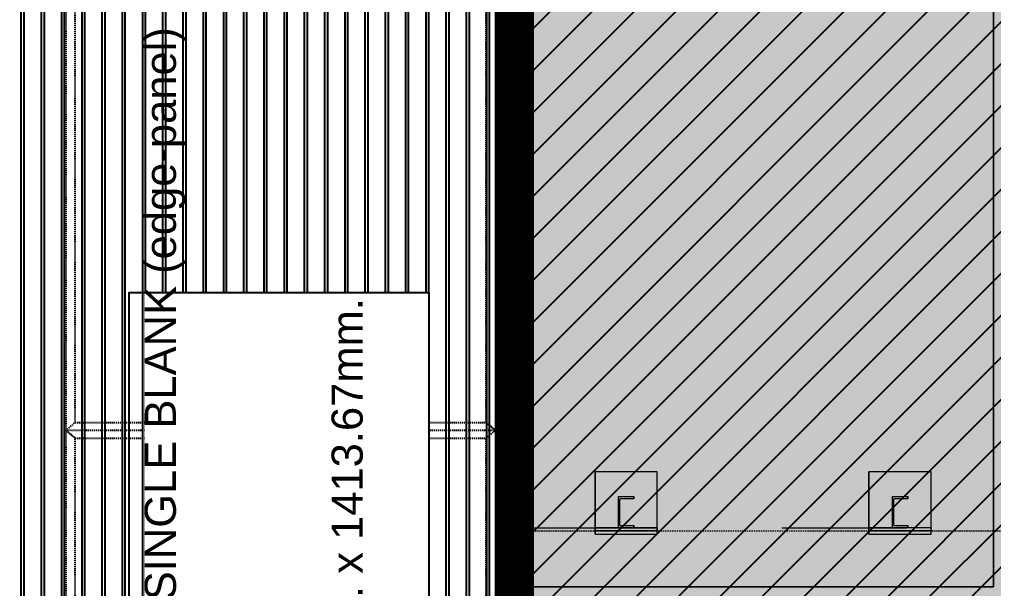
# Model space of a CAD drawing. Header units: millimetres. Extents: x 652937 to 1670132, y 1473552 to 2851037.
# Drawn here: x 827586 to 830714, y 1523605 to 1525432 of the extents above; entities that cross this region are included whole.
import ezdxf
from ezdxf.xclip import XClip

# ---------------------------------------------------------------- set-up
doc = ezdxf.new("R2010")
doc.units = ezdxf.units.MM
doc.header["$XCLIPFRAME"] = 0
for name, pattern in [('HIDDEN', [0.375, 0.25, -0.125]), ('TA_HL_001.00000', [6.5, 3.55, -2.95]), ('XKITLINE00', [0]), ('XKITLINE02', [4, 2, -2])]:
    doc.linetypes.add(name, pattern=pattern)
doc.layers.add('000 - 0_HIDE_OBJ_FRAMING_DEF_SUB', color=1, linetype='Continuous', plot=False)
doc.layers.add('000 - ESTIMATE_ASPG_WIPEOUT_', color=250, linetype='Continuous', plot=False)
for name, color, linetype in [('000 - CONCRETE_COL_WIPEOUT_', 250, 'Continuous'), ('000 - CONCRETE_WALL_MAIN_COLOR_2', 1, 'Continuous'), ('000 - H A T C H', 9, 'Continuous'), ('010 - ASPG_EXTR_MAIN_COLOR_2', 2, 'Continuous'), ('010 - ASPG_EXTR_WIPEOUT_', 250, 'Continuous'), ('010 - ASPG_FRAMING_MAIN_COLOR_1', 3, 'Continuous'), ('010 - ASPG_FRAMING_SUB_COLOR_2', 1, 'Continuous'), ('010 - ASPG_FRAMING_SUB_COLOR_3', 251, 'Continuous')]:
    doc.layers.add(name, color=color, linetype=linetype)
for name, color, linetype, true_color, plot in [('000 - ESTIMATE_ASPG_MAIN_COLOR_6', 6, 'Continuous', 0xff00ff, False), ('000 - ESTIMATE_ASPG_TEXT_COLOR_1', 1, 'Continuous', 0xff0000, False), ('000_AREA_ASPG_AREA_HATCH_', 7, 'Continuous', 0xff8700, False), ('000_AREA_ASPG_AREA_MAIN_COLOR_1', 7, 'Continuous', 0xff8700, False)]:
    doc.layers.add(name, color=color, linetype=linetype, true_color=true_color, plot=plot)
for name, color, linetype, lineweight in [('A-230-M_FLOOR', 2, 'Continuous', 25), ('Bolt', 7, 'Continuous', 0), ('Part', 2, 'Continuous', 0), ('Vertical Circulation', 7, 'Continuous', 9)]:
    doc.layers.add(name, color=color, linetype=linetype, lineweight=lineweight)
doc.styles.add('_Arial', font='arial.ttf')

# ---------------------------------------------------------------- blocks, each defined once
blk = doc.blocks.new('GM_Louver Grill Vertical Z1 - Z Profile-V141-ENT 3 ELE-4 Sheet')
at = {"layer": '000 - 0_HIDE_OBJ_FRAMING_DEF_SUB'}
blk.add_line((187463.5, 105550), (187463.5, 114870), dxfattribs=at)
blk = doc.blocks.new('E4')
at = {"layer": '000 - 0_HIDE_OBJ_FRAMING_DEF_SUB'}
for p, q in [((-1557116.2, 105550), (-1557116.2, 114870)), ((-1556952.7, 114870), (-1556952.7, 105550))]:
    blk.add_line(p, q, dxfattribs=at)
for points in [[(-1557166.2, 114870), (-1558666.2, 114870), (-1558666.2, 105550), (-1557166.2, 105550)], [(-1557166.2, 114870), (-1556902.7, 114870), (-1556902.7, 105550), (-1557166.2, 105550)], [(-1557216.2, 114820), (-1558616.2, 114820), (-1558616.2, 105600), (-1557216.2, 105600)]]:
    blk.add_lwpolyline(points, close=True, dxfattribs=at)
at = {"layer": '000 - 0_HIDE_OBJ_FRAMING_DEF_SUB', "color": 8}
for p in [(-1745929.7, 0), (-1745854.7, 0), (-1745779.7, 0), (-1745704.7, 0), (-1745629.7, 0), (-1745554.7, 0), (-1745479.7, 0), (-1745404.7, 0), (-1745329.7, 0), (-1745254.7, 0), (-1745179.7, 0), (-1745104.7, 0), (-1745029.7, 0), (-1744954.7, 0), (-1744879.7, 0), (-1744804.7, 0), (-1744729.7, 0), (-1744521.7, 0), (-1744446.7, 0)]:
    blk.add_blockref('GM_Louver Grill Vertical Z1 - Z Profile-V141-ENT 3 ELE-4 Sheet', p, dxfattribs=at)
blk = doc.blocks.new('*A3459102')
at = {"layer": 'Part', "linetype": 'XKITLINE00', "lineweight": 0}
for p, q in [((616.947211, 135.830227), (616.947209, 135.830227)), ((616.947209, 135.830227), (619.147209, 135.830227)), ((616.947209, 135.730227), (616.947209, 135.830227)), ((619.147211, 135.830227), (619.147209, 135.830227)), ((619.147209, 135.730227), (619.147209, 135.830227)), ((616.947211, 135.730227), (616.947209, 135.730227)), ((616.947209, 135.730227), (619.147209, 135.730227)), ((619.147211, 135.730227), (619.147209, 135.730227))]:
    blk.add_line(p, q, dxfattribs=at)
at = {"layer": 'Part', "linetype": 'XKITLINE02', "lineweight": 0}
for p, q in [((616.947211, 135.830227), (616.947211, 135.730227)), ((619.147209, 135.830227), (619.147211, 135.830227)), ((619.147211, 135.830227), (619.147211, 135.730227)), ((619.147209, 135.730227), (619.147211, 135.730227))]:
    blk.add_line(p, q, dxfattribs=at)
blk = doc.blocks.new('*A3460103')
at = {"layer": 'Part', "linetype": 'XKITLINE02', "lineweight": 0}
for p, q in [((618.12721, 136.430227), (618.077209, 136.430227)), ((618.077209, 136.430227), (618.077209, 135.930227)), ((618.127209, 135.930227), (618.127209, 136.430227)), ((618.077209, 135.830227), (618.67721, 135.830227)), ((618.67721, 135.830227), (618.67721, 135.880227))]:
    blk.add_line(p, q, dxfattribs=at)
at = {"layer": 'Part', "linetype": 'XKITLINE00', "lineweight": 0}
for p, q in [((618.077209, 135.930227), (618.077209, 135.830227)), ((618.127209, 135.930227), (618.127209, 135.880227)), ((618.677209, 135.880227), (618.127209, 135.880227)), ((618.677209, 135.830227), (618.677209, 135.880227))]:
    blk.add_line(p, q, dxfattribs=at)
blk = doc.blocks.new('*A3461104')
at = {"layer": 'Part', "linetype": 'XKITLINE00', "lineweight": 0}
for p, q in [((616.747209, 135.530227), (616.947209, 135.730227)), ((616.947209, 135.730227), (616.947211, 135.730227)), ((619.177211, 135.730227), (616.947209, 135.730227)), ((619.347209, 135.530227), (619.177209, 135.730227))]:
    blk.add_line(p, q, dxfattribs=at)
at = {"layer": 'Part', "linetype": 'XKITLINE02', "lineweight": 0}
for p, q in [((616.747209, 135.530227), (619.347211, 135.530227)), ((616.747211, 135.530227), (616.947211, 135.730227)), ((619.347211, 135.530227), (619.177211, 135.730227))]:
    blk.add_line(p, q, dxfattribs=at)
blk = doc.blocks.new('*A3462105')
at = {"layer": 'Bolt', "linetype": 'XKITLINE02', "lineweight": 0}
for p, q in [((618.20641, 136.130227), (617.77721, 136.130227)), ((618.07721, 136.200227), (618.01721, 136.200227)), ((618.12721, 136.300227), (618.07721, 136.300227)), ((618.07721, 136.060227), (618.01721, 136.060227)), ((618.12721, 135.960227), (618.07721, 135.960227))]:
    blk.add_line(p, q, dxfattribs=at)
blk = doc.blocks.new('*A3463106')
at = {"layer": 'Bolt'}
for points in [[(617.217, 135.83), (617.217, 135.73), (617.077, 135.73), (617.077, 135.83)], [(619.017, 135.83), (619.017, 135.73), (618.877, 135.73), (618.877, 135.83)]]:
    blk.add_hatch(color=256, dxfattribs=at).paths.add_polyline_path(points, flags=17)
at = {"layer": 'Bolt', "linetype": 'XKITLINE00', "lineweight": 0}
for p, q in [((617.077, 135.83), (617.077, 135.73)), ((617.147, 135.83), (617.147, 135.73)), ((617.217, 135.83), (617.217, 135.73)), ((618.877, 135.83), (618.877, 135.73)), ((618.947, 135.83), (618.947, 135.73)), ((619.017, 135.83), (619.017, 135.73))]:
    blk.add_line(p, q, dxfattribs=at)
blk = doc.blocks.new('15')
at = {"layer": 'Part', "color": 253, "linetype": 'XKITLINE00', "lineweight": 0}
blk.add_lwpolyline([(663593.6429, 1524508.0262), (663593.6429, 1524504.6962), (663595.1229, 1524504.6962), (663595.1229, 1524508.0262)], close=True, dxfattribs=at)
blk = doc.blocks.new('*A44885012')
at = {"layer": 'Part', "linetype": 'XKITLINE00', "lineweight": 0}
for p, q in [((38.851887, -71.975099), (38.851887, -71.825099)), ((38.851887, -71.825099), (38.881887, -71.825099)), ((38.881887, -71.975099), (38.881887, -71.825099)), ((38.882008, -72.325099), (38.882008, -71.825099)), ((38.851978, -72.325099), (38.851887, -71.975099)), ((38.851887, -71.975099), (38.881887, -71.975099)), ((38.881887, -71.975099), (38.881978, -72.325099)), ((38.852008, -72.325099), (38.851978, -72.325099)), ((38.851978, -72.325099), (38.882008, -72.325099))]:
    blk.add_line(p, q, dxfattribs=at)
at = {"layer": 'Part', "linetype": 'XKITLINE02', "lineweight": 0}
for p, q in [((38.851887, -71.825099), (38.852008, -71.825099)), ((38.852008, -71.825099), (38.852008, -72.325099)), ((38.881887, -71.825099), (38.882008, -71.825099)), ((38.882008, -71.825099), (38.881887, -71.825099))]:
    blk.add_line(p, q, dxfattribs=at)
blk = doc.blocks.new('*A44895013')
at = {"layer": 'Part', "linetype": 'XKITLINE00', "lineweight": 0}
for p, q in [((42.850406, -71.975099), (42.850406, -71.825099)), ((42.850406, -71.825099), (42.880406, -71.825099)), ((42.880406, -71.975099), (42.880406, -71.825099)), ((42.880526, -72.325099), (42.880526, -71.825099)), ((42.850496, -72.325099), (42.850406, -71.975099)), ((42.850406, -71.975099), (42.880406, -71.975099)), ((42.880406, -71.975099), (42.880496, -72.325099)), ((42.850526, -72.325099), (42.850496, -72.325099)), ((42.850496, -72.325099), (42.880526, -72.325099))]:
    blk.add_line(p, q, dxfattribs=at)
at = {"layer": 'Part', "linetype": 'XKITLINE02', "lineweight": 0}
for p, q in [((42.850406, -71.825099), (42.850526, -71.825099)), ((42.850526, -71.825099), (42.850526, -72.325099)), ((42.880406, -71.825099), (42.880526, -71.825099)), ((42.880526, -71.825099), (42.880406, -71.825099))]:
    blk.add_line(p, q, dxfattribs=at)
blk = doc.blocks.new('*A45005024')
at = {"layer": 'Part', "linetype": 'XKITLINE00', "lineweight": 0}
for p, q in [((37.496884, -71.470099), (44.240314, -71.470099)), ((37.496884, -71.470099), (37.496884, -71.795099)), ((44.24032, -71.470099), (44.240314, -71.470099)), ((44.240314, -71.470099), (44.240314, -71.795099)), ((44.240404, -71.470099), (44.240398, -71.470099)), ((44.240398, -71.470099), (44.240398, -71.765099)), ((37.496884, -71.795099), (44.240314, -71.795099)), ((44.240404, -71.765099), (44.240404, -71.795099))]:
    blk.add_line(p, q, dxfattribs=at)
at = {"layer": 'Part', "linetype": 'XKITLINE02', "lineweight": 0}
for p, q in [((37.496889, -71.765099), (37.496889, -71.470099)), ((37.496967, -71.765099), (37.496967, -71.470099)), ((37.496973, -71.795099), (37.496973, -71.470099)), ((44.240314, -71.470099), (44.240404, -71.470099)), ((44.24032, -71.765099), (44.24032, -71.470099)), ((44.240404, -71.470099), (44.240404, -71.765099)), ((37.496889, -71.765099), (44.240398, -71.765099)), ((44.240314, -71.795099), (44.240404, -71.795099)), ((44.240314, -71.795099), (44.240404, -71.795099)), ((44.240398, -71.765099), (44.24032, -71.765099))]:
    blk.add_line(p, q, dxfattribs=at)
blk = doc.blocks.new('*A45015025')
at = {"layer": 'Part', "linetype": 'XKITLINE00', "lineweight": 0}
for p, q in [((38.616887, -71.825099), (38.616887, -71.795099)), ((39.116887, -71.825099), (39.116887, -71.795099)), ((39.117008, -71.795099), (39.117008, -71.825099)), ((39.117008, -71.825099), (38.616887, -71.825099)), ((39.117008, -71.825099), (39.116887, -71.825099))]:
    blk.add_line(p, q, dxfattribs=at)
at = {"layer": 'Part', "linetype": 'XKITLINE02', "lineweight": 0}
for p, q in [((39.117008, -71.795099), (38.616887, -71.795099)), ((38.617008, -71.825099), (38.617008, -71.795099)), ((39.116887, -71.795099), (39.117008, -71.795099))]:
    blk.add_line(p, q, dxfattribs=at)
blk = doc.blocks.new('*A45025026')
at = {"layer": 'Bolt'}
for points in [[(38.752, -71.765), (38.752, -71.795), (38.682, -71.795), (38.682, -71.765)], [(38.752, -71.795), (38.752, -71.825), (38.682, -71.825), (38.682, -71.795)], [(39.052, -71.765), (39.052, -71.795), (38.982, -71.795), (38.982, -71.765)], [(39.052, -71.795), (39.052, -71.825), (38.982, -71.825), (38.982, -71.795)]]:
    blk.add_hatch(color=256, dxfattribs=at).paths.add_polyline_path(points, flags=17)
at = {"layer": 'Bolt', "linetype": 'XKITLINE00', "lineweight": 0}
for p, q in [((38.682, -71.795), (38.682, -71.765)), ((38.682, -71.825), (38.682, -71.795)), ((38.717, -71.865), (38.717, -71.65)), ((38.752, -71.795), (38.752, -71.765)), ((38.752, -71.825), (38.752, -71.795)), ((38.982, -71.795), (38.982, -71.765)), ((38.982, -71.825), (38.982, -71.795)), ((39.017, -71.865), (39.017, -71.65)), ((39.052, -71.795), (39.052, -71.765)), ((39.052, -71.825), (39.052, -71.795))]:
    blk.add_line(p, q, dxfattribs=at)
blk = doc.blocks.new('*A45035027')
at = {"layer": 'Part', "linetype": 'XKITLINE00', "lineweight": 0}
for p, q in [((42.615406, -71.825099), (42.615406, -71.795099)), ((43.115406, -71.825099), (43.115406, -71.795099)), ((43.115526, -71.795099), (43.115526, -71.825099)), ((43.115526, -71.825099), (42.615406, -71.825099)), ((43.115526, -71.825099), (43.115406, -71.825099))]:
    blk.add_line(p, q, dxfattribs=at)
at = {"layer": 'Part', "linetype": 'XKITLINE02', "lineweight": 0}
for p, q in [((43.115526, -71.795099), (42.615406, -71.795099)), ((42.615526, -71.825099), (42.615526, -71.795099)), ((43.115406, -71.795099), (43.115526, -71.795099))]:
    blk.add_line(p, q, dxfattribs=at)
blk = doc.blocks.new('*A45045028')
at = {"layer": 'Bolt'}
for points in [[(42.75, -71.765), (42.75, -71.795), (42.68, -71.795), (42.68, -71.765)], [(42.75, -71.795), (42.75, -71.825), (42.68, -71.825), (42.68, -71.795)], [(43.05, -71.765), (43.05, -71.795), (42.98, -71.795), (42.98, -71.765)], [(43.05, -71.795), (43.05, -71.825), (42.98, -71.825), (42.98, -71.795)]]:
    blk.add_hatch(color=256, dxfattribs=at).paths.add_polyline_path(points, flags=17)
at = {"layer": 'Bolt', "linetype": 'XKITLINE00', "lineweight": 0}
for p, q in [((42.68, -71.795), (42.68, -71.765)), ((42.68, -71.825), (42.68, -71.795)), ((42.715, -71.865), (42.715, -71.65)), ((42.75, -71.795), (42.75, -71.765)), ((42.75, -71.825), (42.75, -71.795)), ((42.98, -71.795), (42.98, -71.765)), ((42.98, -71.825), (42.98, -71.795)), ((43.015, -71.865), (43.015, -71.65)), ((43.05, -71.795), (43.05, -71.765)), ((43.05, -71.825), (43.05, -71.795))]:
    blk.add_line(p, q, dxfattribs=at)
blk = doc.blocks.new('W-1-PP18-ST_ENT3_REV02_20260413-214324_PP18_ENT3_SE_ELE4-1')
at = {"layer": 'A-230-M_FLOOR', "color": 4, "lineweight": 9}
blk.add_lwpolyline([(4915, 103500), (4915, 114420), (5165, 114420), (5165, 103500)], dxfattribs=at)
at = {"layer": 'Part', "linetype": 'XKITLINE02', "lineweight": 0}
for p, q in [((5462, 113780), (5462, 111760)), ((5462, 113780), (5462, 111760)), ((5468, 113780), (5468, 111760)), ((5468, 113780), (5468, 111760)), ((6260.7, 113780), (6260.7, 111760)), ((6260.7, 113780), (6260.7, 111760)), ((6266.7, 113780), (6266.7, 111760)), ((6266.7, 113780), (6266.7, 111760)), ((5515, 111760), (5515, 111760)), ((5515, 111760), (5515, 111760)), ((6313.7, 111760), (6313.7, 111760)), ((6313.7, 111760), (6313.7, 111760))]:
    blk.add_line(p, q, dxfattribs=at)
at = {"layer": 'Part', "color": 1, "linetype": 'XKITLINE00', "lineweight": 0}
blk.add_line((5190, 111720), (6553.5, 111720), dxfattribs=at)
at = {"layer": 'Part', "color": 1, "linetype": 'HIDDEN', "lineweight": 0, "ltscale": 20}
blk.add_line((6553.5, 111720), (8200, 111720), dxfattribs=at)
at = {"layer": 'Part', "linetype": 'XKITLINE00', "lineweight": 0}
for points in [[(5515, 111760), (5515, 113780), (5415, 113780), (5415, 111760)], [(6313.7, 111760), (6313.7, 113780), (6213.7, 113780), (6213.7, 111760)]]:
    blk.add_lwpolyline(points, close=True, dxfattribs=at)
blk.add_blockref('E4', (1563456.2, 0))
at = {"lineweight": 0}
for name, p, xscale, yscale, zscale in [('*A45005024', (-2309.4, 127339), 200, 200, 200), ('*A45025026', (-2309.4, 127339), 200, 200, 200), ('*A45045028', (-2309.4, 127339), 200, 200, 200), ('*A45015025', (-2309.4, 127339), 200, 200, 200), ('*A45035027', (-2309.4, 127339), 200, 200, 200), ('*A44885012', (-2309.4, 127339), 200, 200, 200), ('*A44895013', (-2309.4, 127339), 200, 200, 200), ('*A3462105', (-56339.7, 98167), 100, 100, 100), ('*A3460103', (-56339.7, 98167), 100, 100, 100), ('*A3462105', (-55541, 98167), 100, 100, 100), ('*A3460103', (-55541, 98167), 100, 100, 100), ('*A3461104', (-56341.2, 98167), 100, 100, 100), ('*A3459102', (-56339.7, 98167), 100, 100, 100), ('*A3463106', (-56339.7, 98167), 100, 100, 100), ('*A3461104', (-55542.5, 98167), 100, 100, 100), ('*A3459102', (-55541, 98167), 100, 100, 100), ('*A3463106', (-55541, 98167), 100, 100, 100)]:
    blk.add_blockref(name, p, dxfattribs=dict(at, xscale=xscale, yscale=yscale, zscale=zscale))
at = {"layer": 'Vertical Circulation', "color": 4, "xscale": 1000, "yscale": 1000, "zscale": 1000}
blk.add_blockref('15', (-663587079.2, -1524393156.2), dxfattribs=at)
blk = doc.blocks.new('*A40314555')
at = {"layer": 'Part', "linetype": 'XKITLINE00', "lineweight": 0}
for p, q in [((44.365166, -79.020099), (44.365166, -62.370099)), ((51.765166, -79.020099), (51.765166, -62.370099)), ((51.765316, -62.370099), (51.765316, -79.020099)), ((51.765166, -79.020099), (44.365166, -79.020099)), ((51.765316, -79.020099), (51.765166, -79.020099))]:
    blk.add_line(p, q, dxfattribs=at)
at = {"layer": 'Part', "linetype": 'XKITLINE02', "lineweight": 0}
for p, q in [((44.365316, -79.020099), (44.365316, -62.370099)), ((51.765166, -79.020099), (51.765316, -79.020099))]:
    blk.add_line(p, q, dxfattribs=at)
blk = doc.blocks.new('*A44795003')
at = {"layer": 'Part', "linetype": 'XKITLINE00', "lineweight": 0}
for p, q in [((37.371892, -80.070099), (37.371892, -78.070099)), ((37.371892, -78.070099), (44.365166, -78.070099))]:
    blk.add_line(p, q, dxfattribs=at)
at = {"layer": 'Part', "linetype": 'XKITLINE02', "lineweight": 0}
for p, q in [((37.371892, -78.070099), (37.372142, -78.070099)), ((37.372142, -78.070099), (37.372142, -80.070099)), ((44.365166, -78.070099), (51.765341, -78.070099))]:
    blk.add_line(p, q, dxfattribs=at)
blk = doc.blocks.new('*A44855009')
at = {"layer": 'Part', "linetype": 'XKITLINE02', "lineweight": 0}
for p, q in [((46.365369, -77.170099), (45.365357, -77.170099)), ((45.365357, -77.170099), (45.365357, -78.170099)), ((45.365369, -78.170099), (45.365369, -77.170099)), ((46.365357, -78.170099), (46.365357, -77.170099)), ((46.365369, -78.170099), (46.365369, -77.170099)), ((45.365357, -78.170099), (46.365369, -78.170099))]:
    blk.add_line(p, q, dxfattribs=at)
blk = doc.blocks.new('*A44865010')
at = {"layer": 'Part', "linetype": 'XKITLINE02', "lineweight": 0}
for p, q in [((46.36561, -78.070099), (45.365409, -78.070099)), ((45.365409, -78.120099), (45.365409, -78.070099)), ((46.36561, -78.120099), (45.365409, -78.120099)), ((45.36561, -78.120099), (45.36561, -78.070099)), ((46.365409, -78.070099), (46.36561, -78.070099)), ((46.365409, -78.120099), (46.365409, -78.070099)), ((46.36561, -78.120099), (46.365409, -78.120099)), ((46.36561, -78.070099), (46.36561, -78.120099))]:
    blk.add_line(p, q, dxfattribs=at)
blk = doc.blocks.new('*A44875011')
at = {"layer": 'Part', "linetype": 'XKITLINE02', "lineweight": 0}
for p, q in [((45.740384, -77.570099), (45.990525, -77.570099)), ((45.740384, -78.070099), (45.740384, -77.570099)), ((45.740525, -78.070099), (45.740525, -77.570099)), ((45.990384, -77.607599), (45.990384, -77.570099)), ((45.990525, -77.570099), (45.990525, -77.607599)), ((45.990525, -77.607599), (45.765384, -77.607599)), ((45.765384, -78.032599), (45.765384, -77.607599)), ((45.765525, -78.032599), (45.765525, -77.607599)), ((45.765384, -78.032599), (45.990525, -78.032599)), ((45.990384, -78.070099), (45.990384, -78.032599)), ((45.990525, -78.032599), (45.990525, -78.070099)), ((45.990525, -78.070099), (45.740384, -78.070099))]:
    blk.add_line(p, q, dxfattribs=at)
blk = doc.blocks.new('*A44905014')
at = {"layer": 'Part', "linetype": 'XKITLINE00', "lineweight": 0}
for p, q in [((38.317008, -77.920099), (39.417118, -77.920099)), ((38.317008, -77.970099), (38.317008, -77.920099)), ((39.417008, -77.970099), (38.317008, -77.970099)), ((39.417008, -77.970099), (39.417008, -77.920099)), ((39.417118, -77.920099), (39.417118, -77.970099))]:
    blk.add_line(p, q, dxfattribs=at)
at = {"layer": 'Part', "linetype": 'XKITLINE02', "lineweight": 0}
for p, q in [((38.317118, -77.970099), (38.317118, -77.920099)), ((39.417118, -77.970099), (39.417008, -77.970099)), ((39.417118, -77.970099), (39.417008, -77.970099))]:
    blk.add_line(p, q, dxfattribs=at)
blk = doc.blocks.new('*A44915015')
at = {"layer": 'Part', "linetype": 'XKITLINE00', "lineweight": 0}
for p, q in [((38.216988, -78.070099), (38.317008, -77.970099)), ((38.317008, -77.970099), (39.417008, -77.970099)), ((39.417008, -77.970099), (39.516988, -78.070099)), ((39.417118, -77.970099), (39.517138, -78.070099))]:
    blk.add_line(p, q, dxfattribs=at)
at = {"layer": 'Part', "linetype": 'XKITLINE02', "lineweight": 0}
for p, q in [((38.317118, -77.970099), (38.217138, -78.070099)), ((38.317008, -77.970099), (38.317118, -77.970099)), ((39.417008, -77.970099), (39.417118, -77.970099)), ((39.417118, -77.970099), (39.417008, -77.970099)), ((39.517138, -78.070099), (38.216988, -78.070099)), ((39.517138, -78.070099), (39.516988, -78.070099))]:
    blk.add_line(p, q, dxfattribs=at)
blk = doc.blocks.new('*A44925016')
at = {"layer": 'Part', "linetype": 'XKITLINE02', "lineweight": 0}
for p, q in [((38.852093, -77.620099), (38.827033, -77.620099)), ((38.827033, -77.620099), (38.827033, -77.870099)), ((38.827093, -77.895099), (38.827093, -77.620099)), ((38.852033, -77.620099), (38.852033, -77.870099)), ((38.852093, -77.620099), (38.852093, -77.870099)), ((38.552093, -77.895099), (38.552093, -77.920099)), ((38.827033, -77.895099), (38.827093, -77.895099)), ((38.827033, -77.895099), (38.827093, -77.895099)), ((38.552033, -77.920099), (38.852093, -77.920099))]:
    blk.add_line(p, q, dxfattribs=at)
at = {"layer": 'Part', "linetype": 'XKITLINE00', "lineweight": 0}
for p, q in [((38.552033, -77.895099), (38.552033, -77.920099)), ((38.552033, -77.895099), (38.827033, -77.895099)), ((38.827033, -77.870099), (38.827033, -77.895099)), ((38.852033, -77.870099), (38.852033, -77.920099)), ((38.852093, -77.870099), (38.852093, -77.920099))]:
    blk.add_line(p, q, dxfattribs=at)
blk = doc.blocks.new('*A44935017')
at = {"layer": 'Bolt', "linetype": 'XKITLINE02', "lineweight": 0}
for p, q in [((38.921663, -77.745099), (38.707063, -77.745099)), ((38.852082, -77.710099), (38.827082, -77.710099)), ((38.88207, -77.710099), (38.85207, -77.710099)), ((38.852043, -77.780099), (38.827043, -77.780099)), ((38.882056, -77.780099), (38.852056, -77.780099))]:
    blk.add_line(p, q, dxfattribs=at)
blk = doc.blocks.new('*A44945018')
at = {"layer": 'Bolt'}
for points in [[(38.432, -77.97), (38.432, -77.92), (38.502, -77.92), (38.502, -77.97)], [(39.232, -77.97), (39.232, -77.92), (39.302, -77.92), (39.302, -77.97)]]:
    blk.add_hatch(color=256, dxfattribs=at).paths.add_polyline_path(points, flags=17)
at = {"layer": 'Bolt', "linetype": 'XKITLINE00', "lineweight": 0}
for p, q in [((38.432, -77.97), (38.432, -77.92)), ((38.467, -77.97), (38.467, -77.92)), ((38.502, -77.97), (38.502, -77.92)), ((39.232, -77.97), (39.232, -77.92)), ((39.267, -77.97), (39.267, -77.92)), ((39.302, -77.97), (39.302, -77.92))]:
    blk.add_line(p, q, dxfattribs=at)
blk = doc.blocks.new('*A44955019')
at = {"layer": 'Part', "linetype": 'XKITLINE00', "lineweight": 0}
for p, q in [((42.315526, -77.920099), (43.415636, -77.920099)), ((42.315526, -77.970099), (42.315526, -77.920099)), ((43.415526, -77.970099), (42.315526, -77.970099)), ((43.415526, -77.970099), (43.415526, -77.920099)), ((43.415636, -77.920099), (43.415636, -77.970099))]:
    blk.add_line(p, q, dxfattribs=at)
at = {"layer": 'Part', "linetype": 'XKITLINE02', "lineweight": 0}
for p, q in [((42.315636, -77.970099), (42.315636, -77.920099)), ((43.415636, -77.970099), (43.415526, -77.970099)), ((43.415636, -77.970099), (43.415526, -77.970099))]:
    blk.add_line(p, q, dxfattribs=at)
blk = doc.blocks.new('*A44965020')
at = {"layer": 'Part', "linetype": 'XKITLINE00', "lineweight": 0}
for p, q in [((42.215506, -78.070099), (42.315526, -77.970099)), ((42.315526, -77.970099), (43.415526, -77.970099)), ((43.415526, -77.970099), (43.515506, -78.070099)), ((43.415636, -77.970099), (43.515656, -78.070099))]:
    blk.add_line(p, q, dxfattribs=at)
at = {"layer": 'Part', "linetype": 'XKITLINE02', "lineweight": 0}
for p, q in [((42.315636, -77.970099), (42.215656, -78.070099)), ((42.315526, -77.970099), (42.315636, -77.970099)), ((43.415526, -77.970099), (43.415636, -77.970099)), ((43.415636, -77.970099), (43.415526, -77.970099)), ((43.515656, -78.070099), (42.215506, -78.070099)), ((43.515656, -78.070099), (43.515506, -78.070099))]:
    blk.add_line(p, q, dxfattribs=at)
blk = doc.blocks.new('*A44975021')
at = {"layer": 'Part', "linetype": 'XKITLINE02', "lineweight": 0}
for p, q in [((42.850611, -77.620099), (42.825551, -77.620099)), ((42.825551, -77.620099), (42.825551, -77.870099)), ((42.825611, -77.895099), (42.825611, -77.620099)), ((42.850551, -77.620099), (42.850551, -77.870099)), ((42.850611, -77.620099), (42.850611, -77.870099)), ((42.550611, -77.895099), (42.550611, -77.920099)), ((42.825551, -77.895099), (42.825611, -77.895099)), ((42.825551, -77.895099), (42.825611, -77.895099)), ((42.550551, -77.920099), (42.850611, -77.920099))]:
    blk.add_line(p, q, dxfattribs=at)
at = {"layer": 'Part', "linetype": 'XKITLINE00', "lineweight": 0}
for p, q in [((42.550551, -77.895099), (42.550551, -77.920099)), ((42.550551, -77.895099), (42.825551, -77.895099)), ((42.825551, -77.870099), (42.825551, -77.895099)), ((42.850551, -77.870099), (42.850551, -77.920099)), ((42.850611, -77.870099), (42.850611, -77.920099))]:
    blk.add_line(p, q, dxfattribs=at)
blk = doc.blocks.new('*A44985022')
at = {"layer": 'Bolt', "linetype": 'XKITLINE02', "lineweight": 0}
for p, q in [((42.920181, -77.745099), (42.705581, -77.745099)), ((42.850601, -77.710099), (42.825601, -77.710099)), ((42.880588, -77.710099), (42.850588, -77.710099)), ((42.850561, -77.780099), (42.825561, -77.780099)), ((42.880574, -77.780099), (42.850574, -77.780099))]:
    blk.add_line(p, q, dxfattribs=at)
blk = doc.blocks.new('*A44995023')
at = {"layer": 'Bolt'}
for points in [[(42.431, -77.97), (42.431, -77.92), (42.501, -77.92), (42.501, -77.97)], [(43.231, -77.97), (43.231, -77.92), (43.301, -77.92), (43.301, -77.97)]]:
    blk.add_hatch(color=256, dxfattribs=at).paths.add_polyline_path(points, flags=17)
at = {"layer": 'Bolt', "linetype": 'XKITLINE00', "lineweight": 0}
for p, q in [((42.431, -77.97), (42.431, -77.92)), ((42.466, -77.97), (42.466, -77.92)), ((42.501, -77.97), (42.501, -77.92)), ((43.231, -77.97), (43.231, -77.92)), ((43.266, -77.97), (43.266, -77.92)), ((43.301, -77.97), (43.301, -77.92))]:
    blk.add_line(p, q, dxfattribs=at)
blk = doc.blocks.new('*A45235047')
at = {"layer": 'Part', "linetype": 'XKITLINE00', "lineweight": 0}
for p, q in [((36.121892, -83.220099), (36.121892, -64.620099)), ((37.371892, -83.220099), (37.371892, -64.620099)), ((37.372292, -67.620099), (37.372292, -78.070099))]:
    blk.add_line(p, q, dxfattribs=at)
at = {"layer": 'Part', "linetype": 'XKITLINE02', "lineweight": 0}
for p, q in [((36.122292, -83.220099), (36.122292, -64.620099)), ((37.372292, -78.070099), (37.372292, -80.070099))]:
    blk.add_line(p, q, dxfattribs=at)
blk = doc.blocks.new('*A45775101')
at = {"layer": 'Part', "linetype": 'XKITLINE00', "lineweight": 0}
for p, q in [((38.617013, -67.820099), (38.617021, -67.820099)), ((38.617013, -67.820099), (38.617013, -71.470099)), ((38.617013, -67.820099), (39.117021, -67.820099)), ((39.117013, -67.820099), (39.117013, -71.470099)), ((39.117105, -67.820099), (39.117105, -71.470099)), ((39.117113, -67.820099), (39.117105, -67.820099)), ((39.117013, -71.795099), (39.117013, -77.870099)), ((39.117105, -71.795099), (39.117105, -77.870099)), ((38.617013, -71.825099), (38.617013, -77.870099)), ((38.617013, -77.870099), (38.617021, -77.870099)), ((38.617013, -77.870099), (39.117021, -77.870099)), ((39.117105, -77.870099), (39.117113, -77.870099))]:
    blk.add_line(p, q, dxfattribs=at)
at = {"layer": 'Part', "linetype": 'XKITLINE02', "lineweight": 0}
for p, q in [((38.617021, -67.820099), (38.617021, -77.870099)), ((38.617105, -77.870099), (38.617105, -67.820099)), ((38.617105, -67.820099), (38.617113, -67.820099)), ((38.617113, -77.870099), (38.617113, -67.820099)), ((38.852021, -67.820099), (38.852021, -77.870099)), ((38.852105, -67.820099), (38.852105, -77.870099)), ((38.882021, -67.820099), (38.882021, -77.870099)), ((38.882105, -67.820099), (38.882105, -77.870099)), ((39.117021, -67.820099), (39.117021, -77.870099)), ((39.117021, -67.820099), (39.117105, -67.820099)), ((39.117021, -67.820099), (39.117113, -67.820099)), ((39.117113, -77.870099), (39.117113, -67.820099)), ((38.617013, -71.470099), (38.617013, -71.825099)), ((39.117013, -71.470099), (39.117013, -71.795099)), ((39.117105, -71.470099), (39.117105, -71.795099)), ((38.617113, -77.870099), (38.617105, -77.870099)), ((39.117021, -77.870099), (39.117105, -77.870099)), ((39.117021, -77.870099), (39.117113, -77.870099))]:
    blk.add_line(p, q, dxfattribs=at)
blk = doc.blocks.new('*A45785102')
at = {"layer": 'Part', "linetype": 'XKITLINE00', "lineweight": 0}
for p, q in [((42.615531, -67.820099), (42.615539, -67.820099)), ((42.615531, -67.820099), (42.615531, -71.470099)), ((42.615531, -67.820099), (43.115539, -67.820099)), ((43.115531, -67.820099), (43.115531, -71.470099)), ((43.115623, -67.820099), (43.115623, -71.470099)), ((43.115631, -67.820099), (43.115623, -67.820099)), ((43.115531, -71.795099), (43.115531, -77.870099)), ((43.115623, -71.795099), (43.115623, -77.870099)), ((42.615531, -71.825099), (42.615531, -77.870099)), ((42.615531, -77.870099), (42.615539, -77.870099)), ((42.615531, -77.870099), (43.115539, -77.870099)), ((43.115623, -77.870099), (43.115631, -77.870099))]:
    blk.add_line(p, q, dxfattribs=at)
at = {"layer": 'Part', "linetype": 'XKITLINE02', "lineweight": 0}
for p, q in [((42.615539, -67.820099), (42.615539, -77.870099)), ((42.615623, -77.870099), (42.615623, -67.820099)), ((42.615623, -67.820099), (42.615631, -67.820099)), ((42.615631, -77.870099), (42.615631, -67.820099)), ((42.850539, -67.820099), (42.850539, -77.870099)), ((42.850623, -67.820099), (42.850623, -77.870099)), ((42.880539, -67.820099), (42.880539, -77.870099)), ((42.880623, -67.820099), (42.880623, -77.870099)), ((43.115539, -67.820099), (43.115539, -77.870099)), ((43.115539, -67.820099), (43.115623, -67.820099)), ((43.115539, -67.820099), (43.115631, -67.820099)), ((43.115631, -77.870099), (43.115631, -67.820099)), ((42.615531, -71.470099), (42.615531, -71.825099)), ((43.115531, -71.470099), (43.115531, -71.795099)), ((43.115623, -71.470099), (43.115623, -71.795099)), ((42.615631, -77.870099), (42.615623, -77.870099)), ((43.115539, -77.870099), (43.115623, -77.870099)), ((43.115539, -77.870099), (43.115631, -77.870099))]:
    blk.add_line(p, q, dxfattribs=at)
blk = doc.blocks.new('*A45795103')
at = {"layer": 'Part', "linetype": 'XKITLINE02', "lineweight": 0}
for p, q in [((50.765369, -77.170099), (49.765357, -77.170099)), ((49.765357, -77.170099), (49.765357, -78.170099)), ((49.765369, -78.170099), (49.765369, -77.170099)), ((50.765357, -78.170099), (50.765357, -77.170099)), ((50.765369, -78.170099), (50.765369, -77.170099)), ((49.765357, -78.170099), (50.765369, -78.170099))]:
    blk.add_line(p, q, dxfattribs=at)
blk = doc.blocks.new('*A45805104')
at = {"layer": 'Part', "linetype": 'XKITLINE02', "lineweight": 0}
for p, q in [((50.76561, -78.070099), (49.765409, -78.070099)), ((49.765409, -78.120099), (49.765409, -78.070099)), ((50.76561, -78.120099), (49.765409, -78.120099)), ((49.76561, -78.120099), (49.76561, -78.070099)), ((50.765409, -78.070099), (50.76561, -78.070099)), ((50.765409, -78.120099), (50.765409, -78.070099)), ((50.76561, -78.120099), (50.765409, -78.120099)), ((50.76561, -78.070099), (50.76561, -78.120099))]:
    blk.add_line(p, q, dxfattribs=at)
blk = doc.blocks.new('*A45815105')
at = {"layer": 'Part', "linetype": 'XKITLINE02', "lineweight": 0}
for p, q in [((50.140384, -77.570099), (50.390525, -77.570099)), ((50.140384, -78.070099), (50.140384, -77.570099)), ((50.140525, -78.070099), (50.140525, -77.570099)), ((50.390384, -77.607599), (50.390384, -77.570099)), ((50.390525, -77.570099), (50.390525, -77.607599)), ((50.390525, -77.607599), (50.165384, -77.607599)), ((50.165384, -78.032599), (50.165384, -77.607599)), ((50.165525, -78.032599), (50.165525, -77.607599)), ((50.165384, -78.032599), (50.390525, -78.032599)), ((50.390384, -78.070099), (50.390384, -78.032599)), ((50.390525, -78.032599), (50.390525, -78.070099)), ((50.390525, -78.070099), (50.140384, -78.070099))]:
    blk.add_line(p, q, dxfattribs=at)
blk = doc.blocks.new('W-1-PP18-ST_ENT3_REV02_20260413-214457_PP18_ENT3_SE_ELE4-2')
at = {"lineweight": 0, "xscale": 200, "yscale": 200, "zscale": 200}
for name in ['*A40314555', '*A45235047', '*A45775101', '*A45785102', '*A45005024', '*A45025026', '*A45045028', '*A45015025', '*A44885012', '*A45035027', '*A44895013', '*A44855009', '*A45795103', '*A44925016', '*A44975021', '*A44875011', '*A45815105', '*A44935017', '*A44985022', '*A44905014', '*A44945018', '*A44955019', '*A44995023', '*A44795003', '*A44915015', '*A44965020', '*A44865010', '*A45805104']:
    blk.add_blockref(name, (-2309.3778, 127344.0198), dxfattribs=at)
blk = doc.blocks.new('*U7583')
blk.add_wipeout([(3262.6, -11470), (3262.6, -12310), (3000, -12310), (3000, -8620), (0, -8620), (0, 0), (7480, 0), (7480, -9340), (13872, -9340), (13872, -12310), (4562.6, -12310), (4562.6, -11470)])
at = {"layer": '000 - H A T C H'}
h = blk.add_hatch(dxfattribs=at)
h.set_pattern_fill('AR-CONC', color=8, scale=0.05)
h.paths.add_polyline_path([(7480, 0), (0, 0), (0, -8620), (3000, -8620), (3000, -12310), (3262.6, -12310), (3262.6, -11470), (4562.6, -11470), (4562.6, -12310), (13872, -12310), (13872, -9340), (7480, -9340)])
at = {"layer": '000 - CONCRETE_COL_WIPEOUT_', "color": 0}
blk.add_lwpolyline([(3262.6, -11470), (3262.6, -12310), (3000, -12310), (3000, -8620), (0, -8620), (0, 0), (7480, 0), (7480, -9340), (13872, -9340), (13872, -12310), (4562.6, -12310), (4562.6, -11470)], close=True, dxfattribs=at)
blk = doc.blocks.new('A$Ccc5d2e7b')
at = {"layer": '000 - CONCRETE_WALL_MAIN_COLOR_2'}
blk.add_blockref('*U7583', (0, 0), dxfattribs=at)
at = {"layer": '000 - H A T C H'}
h = blk.add_hatch(dxfattribs=at)
h.set_pattern_fill('ANSI31', color=1, scale=30)
h.set_pattern_definition([(45, (-88709.82, -145266.49), (-67.35192, 67.35192), [])])
h.paths.add_polyline_path([(4562.6, -11470), (4562.6, -12310), (13872, -12310), (13872, -9340), (7480, -9340), (7480, 0), (0, 0), (0, -8620), (3000, -8620), (3000, -12310), (3262.6, -12310), (3262.6, -11470)])
at = {"color": 6}
blk.add_lwpolyline([(0, 0), (0, -8620), (3000, -8620), (3000, -12310), (3262.7, -12310), (3262.6, -11470), (4562.6, -11470), (4562.6, -12310), (13872, -12310), (13872, -9340), (7480, -9340), (7480, 0)], close=True, dxfattribs=at)
blk = doc.blocks.new('*U6719')
blk.add_wipeout([(50, 0), (1664, 0), (1664, 8482), (50, 8482)]).dxf.layer = '010 - ASPG_EXTR_WIPEOUT_'
at = {"layer": '010 - ASPG_EXTR_MAIN_COLOR_2'}
for points in [[(129.8, 0), (140, 0), (140, 8482), (129.8, 8482)], [(194.8, 0), (205, 0), (205, 8482), (194.8, 8482)], [(259.8, 0), (270, 0), (270, 8482), (259.8, 8482)], [(324.8, 0), (335, 0), (335, 8482), (324.8, 8482)], [(389.8, 0), (400, 0), (400, 8482), (389.8, 8482)], [(454.8, 0), (465, 0), (465, 8482), (454.8, 8482)], [(519.8, 0), (530, 0), (530, 8482), (519.8, 8482)], [(584.8, 0), (595, 0), (595, 8482), (584.8, 8482)], [(649.8, 0), (660, 0), (660, 8482), (649.8, 8482)], [(714.8, 0), (725, 0), (725, 8482), (714.8, 8482)], [(779.8, 0), (790, 0), (790, 8482), (779.8, 8482)], [(844.8, 0), (855, 0), (855, 8482), (844.8, 8482)], [(909.8, 0), (920, 0), (920, 8482), (909.8, 8482)], [(974.8, 0), (985, 0), (985, 8482), (974.8, 8482)], [(1039.8, 0), (1050, 0), (1050, 8482), (1039.8, 8482)], [(1104.8, 0), (1115, 0), (1115, 8482), (1104.8, 8482)], [(1169.8, 0), (1180, 0), (1180, 8482), (1169.8, 8482)], [(1234.8, 0), (1245, 0), (1245, 8482), (1234.8, 8482)], [(1299.8, 0), (1310, 0), (1310, 8482), (1299.8, 8482)], [(1364.8, 0), (1375, 0), (1375, 8482), (1364.8, 8482)], [(1429.8, 0), (1440, 0), (1440, 8482), (1429.8, 8482)], [(1494.8, 0), (1505, 0), (1505, 8482), (1494.8, 8482)], [(1559.8, 0), (1570, 0), (1570, 8482), (1559.8, 8482)], [(1624.8, 0), (1635, 0), (1635, 8482), (1624.8, 8482)]]:
    blk.add_lwpolyline(points, close=True, dxfattribs=at)
at = {"layer": '010 - ASPG_FRAMING_SUB_COLOR_2'}
blk.add_lwpolyline([(50, 0), (1664, 0), (1664, 8482), (50, 8482)], close=True, dxfattribs=at)
blk.add_wipeout([(1664, 0), (1764, 0), (1764, 8482), (1664, 8482)]).dxf.layer = '010 - ASPG_EXTR_WIPEOUT_'
at = {"layer": '010 - ASPG_FRAMING_MAIN_COLOR_1'}
for points in [[(1664, 0), (1674, 0), (1674, 8482), (1664, 8482)], [(1754, 0), (1764, 0), (1764, 8482), (1754, 8482)]]:
    blk.add_lwpolyline(points, close=True, dxfattribs=at)
at = {"layer": '010 - ASPG_FRAMING_SUB_COLOR_2'}
blk.add_lwpolyline([(1664, 0), (1764, 0), (1764, 8482), (1664, 8482)], close=True, dxfattribs=at)
blk = doc.blocks.new('*U8802')
at = {"layer": '010 - ASPG_FRAMING_SUB_COLOR_3', "linetype": 'ByBlock'}
for points in [[(0, 0), (0, 1380), (25, 1350), (25, 30), (0, 0)], [(1413.7, 1380), (0, 1380), (25, 1350), (1388.7, 1350)], [(1413.7, 0), (1413.7, 1380), (1388.7, 1350), (1388.7, 30), (1413.7, 0)], [(25, 30), (1388.7, 30), (1413.7, 0), (0, 0), (25, 30)]]:
    blk.add_lwpolyline(points, close=True, dxfattribs=at)
blk = doc.blocks.new('A$Cd3cf6656')
blk.add_wipeout([(-964.7, -457.4), (1855.6, -457.4), (1855.6, 457.4), (-964.7, 457.4)]).dxf.layer = '000 - ESTIMATE_ASPG_WIPEOUT_'
at = {"layer": '000 - ESTIMATE_ASPG_MAIN_COLOR_6'}
blk.add_lwpolyline([(-964.7, -457.4), (1855.6, -457.4), (1855.6, 507.4), (-964.7, 507.4)], close=True, dxfattribs=at)
at = {"layer": '000 - ESTIMATE_ASPG_TEXT_COLOR_1', "style": '_Arial'}
for tag, p in [('LV_TYPE_VAL', (138.1, 356.5)), ('LV_SIN-H_VAL', (138.1, 206.5)), ('LV_DOU-H_VAL', (138.1, 56.5)), ('V-TRIM_VAL', (138.1, -93.5)), ('FRAME_VAL', (138.1, -243.5)), ('FRAME_SET', (138.1, -393.5))]:
    blk.add_attdef(tag, p, '', height=100, dxfattribs=at)
blk = doc.blocks.new('*U8821')
at = {"layer": '000_AREA_ASPG_AREA_HATCH_', "transparency": 33554539}
h = blk.add_hatch(dxfattribs=at)
h.set_pattern_fill('ANSI31', color=256)
h.set_pattern_definition([(45, (-24.4354, 8456.1105), (-2.245064, 2.245064), [])])
h.paths.add_polyline_path([(-60, 0), (60, 0), (60, 8482), (-60, 8482)])
at = {"layer": '000_AREA_ASPG_AREA_MAIN_COLOR_1'}
blk.add_lwpolyline([(-60, 0), (60, 0), (60, 8482), (-60, 8482)], close=True, dxfattribs=at)

msp = doc.modelspace()

# ---------------------------------------------------------------- block references
at = {"color": 6}
msp.add_blockref('A$Ccc5d2e7b', (829234.2162, 1526940.4203), dxfattribs=at)

# ---------------------------------------------------------------- next in the draw order: block references
ref = msp.add_blockref('W-1-PP18-ST_ENT3_REV02_20260413-214324_PP18_ENT3_SE_ELE4-1', (822670.5264, 1412070.4203), dxfattribs=at)
XClip(ref).set_block_clipping_path([(-8921.6742467015, 100922), (26429.9241350386, 117178.2602934372)])

# ---------------------------------------------------------------- next in the draw order: block references
ref = msp.add_blockref('W-1-PP18-ST_ENT3_REV02_20260413-214457_PP18_ENT3_SE_ELE4-2', (822670.5264, 1412070.4203), dxfattribs=at)
XClip(ref).set_block_clipping_path([(-8921.6742467015, 100922), (26429.9241350386, 117178.2602934372)])

# ---------------------------------------------------------------- next in the draw order: block references
msp.add_blockref('*U6719', (827460.5264, 1518458.4203))

# ---------------------------------------------------------------- next in the draw order: block references
msp.add_blockref('*U8821', (829174.5264, 1518458.4203))
at = {"linetype": 'TA_HL_001.00000', "rotation": 90}
for p in [(829114.5264, 1524113.087), (829114.5264, 1522699.4203)]:
    msp.add_blockref('*U8802', p, dxfattribs=at)

# ---------------------------------------------------------------- next in the draw order: block references
ref = msp.add_blockref('A$Cd3cf6656', (828444.5264, 1522699.4203), dxfattribs=dict(rotation=90))
ref.add_attrib('LV_TYPE_VAL', 'E4_PL_07_SINGLE BLANK (edge-panel)', (828088.0291, 1522837.4748), dxfattribs={"layer": '000 - ESTIMATE_ASPG_TEXT_COLOR_1', "height": 100, "rotation": 90, "style": '_Arial'})
ref.add_attrib('FRAME_VAL', '1380.00mm. x 1413.67mm.', (828688.0291, 1522837.4748), dxfattribs={"layer": '000 - ESTIMATE_ASPG_TEXT_COLOR_1', "height": 100, "rotation": 90, "style": '_Arial'})

doc.saveas('drawing.dxf')
